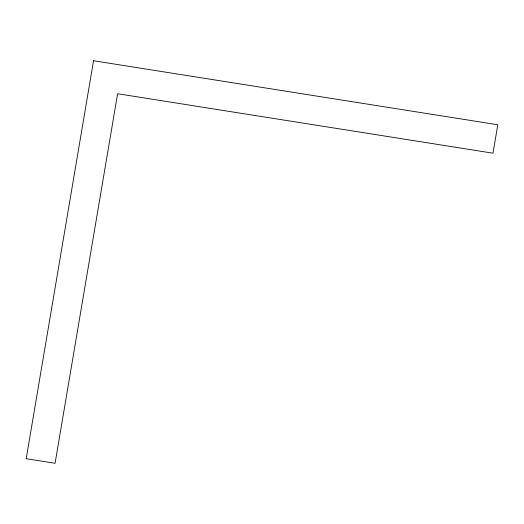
<?xml version="1.0" encoding="UTF-8"?>
<svg xmlns="http://www.w3.org/2000/svg" width="524" height="524" viewBox="0 0 524 524"><rect width="100%" height="100%" fill="white"/><g stroke="black" fill="none" stroke-linecap="round" stroke-linejoin="round"><path stroke-width="0.79" d="M93.541 60.738L26.2 458.69L55.079 463.262L117.605 93.737L492.992 153.191L497.8 124.764L93.541 60.738"/></g></svg>
